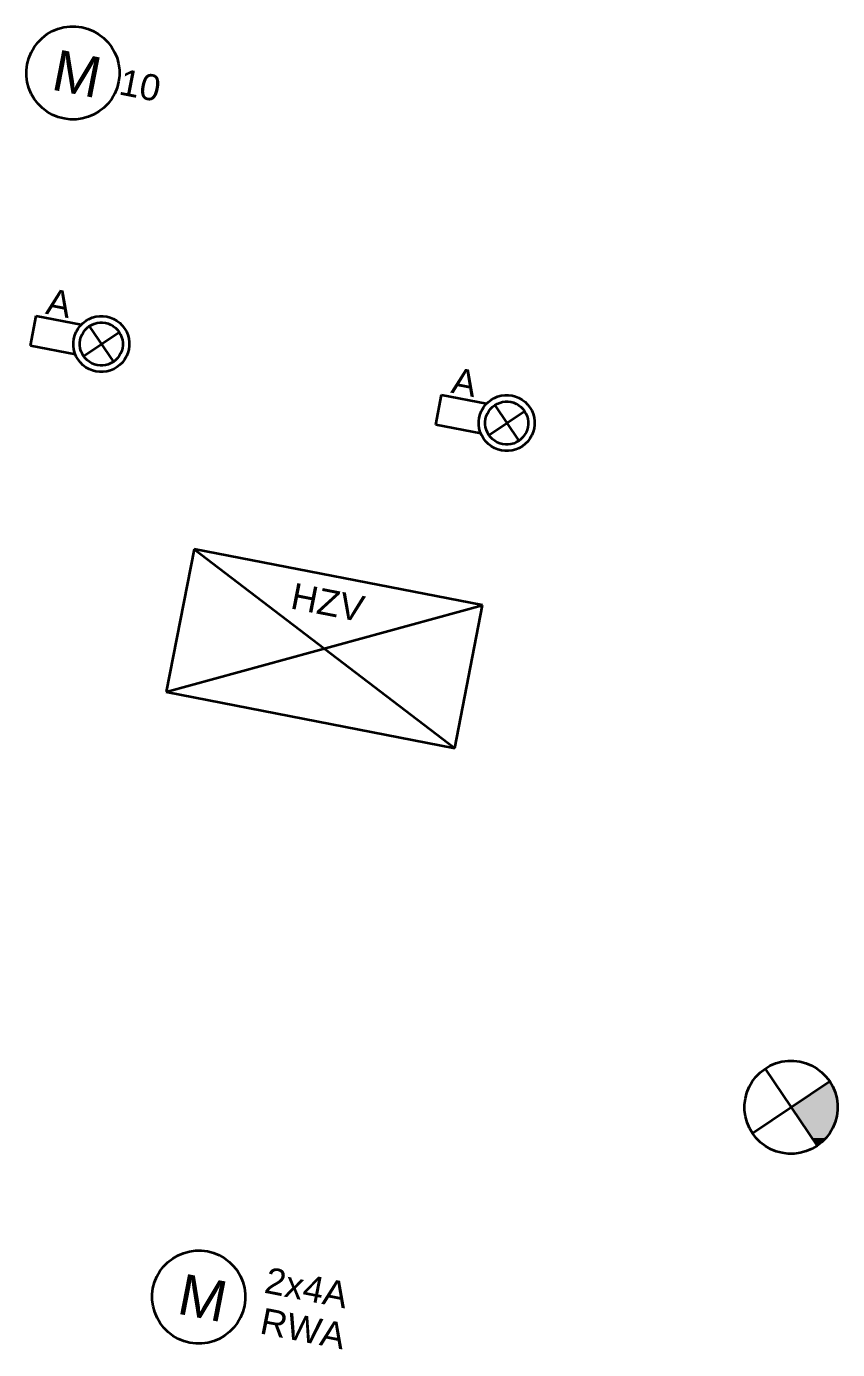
# Model space of a CAD drawing. Extents: x 800 to 1481, y 55 to 490.
# Drawn here: x 1191.73 to 1219.59, y 426.84 to 472.29 of the extents above; entities that cross this region are included whole.
import ezdxf

# ---------------------------------------------------------------- set-up
doc = ezdxf.new("R2010")
doc.units = 0
doc.layers.get('0').update_dxf_attribs({"lineweight": 18})
for name, color, linetype, lineweight, true_color in [('E_Kraft', 1, 'Continuous', 35, 0xff0000), ('E_Licht', 7, 'Continuous', 35, 0x0080ff), ('E_Verteilung_HLKS', 5, 'Continuous', 35, 0x0000ff)]:
    doc.layers.add(name, color=color, linetype=linetype, lineweight=lineweight, true_color=true_color)
doc.styles.get("Standard").update_dxf_attribs({"font": 'arial.ttf'})

# ---------------------------------------------------------------- blocks, each defined once
blk = doc.blocks.new('Motor allgemein-A0Q9B3E3AY', base_point=(1196.046, 427.044))
at = {"color": 0, "linetype": 'ByBlock', "lineweight": -2, "ltscale": 0.35}
for p, q in [((1196.583, 429.84), (1196.749, 429.968)), ((1196.749, 429.968), (1196.929, 430.074)), ((1196.929, 430.074), (1197.123, 430.154)), ((1197.123, 430.154), (1197.324, 430.209)), ((1197.324, 430.209), (1197.532, 430.238)), ((1197.532, 430.238), (1197.741, 430.238)), ((1197.741, 430.238), (1197.949, 430.212)), ((1197.949, 430.212), (1198.151, 430.159)), ((1198.151, 430.159), (1198.345, 430.079)), ((1198.345, 430.079), (1198.526, 429.975)), ((1198.526, 429.975), (1198.693, 429.848)), ((1196.205, 429.343), (1196.309, 429.525)), ((1196.309, 429.525), (1196.436, 429.692)), ((1196.436, 429.692), (1196.583, 429.84)), ((1198.693, 429.848), (1198.842, 429.701)), ((1198.842, 429.701), (1198.97, 429.536)), ((1198.97, 429.536), (1199.075, 429.355)), ((1196.072, 428.947), (1196.126, 429.15)), ((1196.126, 429.15), (1196.205, 429.343)), ((1199.075, 429.355), (1199.156, 429.162)), ((1199.156, 429.162), (1199.211, 428.96)), ((1196.046, 428.74), (1196.072, 428.947)), ((1196.047, 428.531), (1196.046, 428.74)), ((1199.211, 428.96), (1199.239, 428.752)), ((1199.239, 428.752), (1199.24, 428.543)), ((1196.075, 428.323), (1196.047, 428.531)), ((1196.13, 428.121), (1196.075, 428.323)), ((1199.213, 428.335), (1199.16, 428.133)), ((1199.24, 428.543), (1199.213, 428.335)), ((1196.211, 427.928), (1196.13, 428.121)), ((1196.316, 427.747), (1196.211, 427.928)), ((1196.444, 427.582), (1196.316, 427.747)), ((1198.977, 427.758), (1198.85, 427.591)), ((1199.081, 427.939), (1198.977, 427.758)), ((1199.16, 428.133), (1199.081, 427.939)), ((1196.593, 427.434), (1196.444, 427.582)), ((1196.759, 427.308), (1196.593, 427.434)), ((1196.941, 427.204), (1196.759, 427.308)), ((1198.537, 427.315), (1198.356, 427.209)), ((1198.702, 427.443), (1198.537, 427.315)), ((1198.85, 427.591), (1198.702, 427.443)), ((1197.134, 427.124), (1196.941, 427.204)), ((1197.337, 427.071), (1197.134, 427.124)), ((1197.544, 427.044), (1197.337, 427.071)), ((1197.754, 427.045), (1197.544, 427.044)), ((1197.961, 427.073), (1197.754, 427.045)), ((1198.163, 427.128), (1197.961, 427.073)), ((1198.356, 427.209), (1198.163, 427.128))]:
    blk.add_line(p, q, dxfattribs=at)
at = {"color": 0, "linetype": 'ByBlock', "lineweight": -2, "ltscale": 0.35, "insert": (1197.119, 429.457), "char_height": 1.4, "attachment_point": 1, "rotation": 348.9744}
blk.add_mtext('{\\fArial;M}', dxfattribs=at)
blk = doc.blocks.new('Bauteilbeschriftung-A0Q9B3E5AY', base_point=(1199.703, 426.857))
at = {"color": 0, "linetype": 'ByBlock', "lineweight": -2, "ltscale": 0.35, "insert": (1199.875, 428.282), "char_height": 0.9, "attachment_point": 1, "rotation": 348.9744}
blk.add_mtext('{\\fArial;RWA}', dxfattribs=at)
blk = doc.blocks.new('Bauteilbeschriftung-A0Q9B3E7AY', base_point=(1199.857, 428.256))
at = {"color": 0, "linetype": 'ByBlock', "lineweight": -2, "ltscale": 0.35, "insert": (1200.029, 429.68), "char_height": 0.9, "attachment_point": 1, "rotation": 348.9744}
blk.add_mtext('{\\fArial;2x4A}', dxfattribs=at)
blk = doc.blocks.new('Motor allgemein-A0Q9B3HPAY', base_point=(1191.726, 469.094))
at = {"color": 0, "linetype": 'ByBlock', "lineweight": -2, "ltscale": 0.35}
for p, q in [((1192.802, 472.204), (1193.004, 472.259)), ((1193.004, 472.259), (1193.212, 472.287)), ((1193.212, 472.287), (1193.421, 472.288)), ((1193.421, 472.288), (1193.629, 472.262)), ((1193.629, 472.262), (1193.831, 472.208)), ((1192.116, 471.741), (1192.263, 471.89)), ((1192.263, 471.89), (1192.429, 472.018)), ((1192.429, 472.018), (1192.609, 472.123)), ((1192.609, 472.123), (1192.802, 472.204)), ((1193.831, 472.208), (1194.025, 472.129)), ((1194.025, 472.129), (1194.206, 472.025)), ((1194.206, 472.025), (1194.373, 471.898)), ((1194.373, 471.898), (1194.522, 471.751)), ((1191.806, 471.199), (1191.885, 471.393)), ((1191.885, 471.393), (1191.989, 471.575)), ((1191.989, 471.575), (1192.116, 471.741)), ((1194.522, 471.751), (1194.65, 471.585)), ((1194.65, 471.585), (1194.755, 471.404)), ((1194.755, 471.404), (1194.836, 471.211)), ((1191.726, 470.789), (1191.752, 470.997)), ((1191.752, 470.997), (1191.806, 471.199)), ((1194.836, 471.211), (1194.891, 471.009)), ((1194.891, 471.009), (1194.919, 470.802)), ((1191.727, 470.58), (1191.726, 470.789)), ((1191.755, 470.373), (1191.727, 470.58)), ((1194.92, 470.593), (1194.893, 470.385)), ((1194.919, 470.802), (1194.92, 470.593)), ((1191.81, 470.171), (1191.755, 470.373)), ((1191.891, 469.978), (1191.81, 470.171)), ((1191.996, 469.797), (1191.891, 469.978)), ((1194.76, 469.989), (1194.657, 469.807)), ((1194.84, 470.183), (1194.76, 469.989)), ((1194.893, 470.385), (1194.84, 470.183)), ((1192.124, 469.631), (1191.996, 469.797)), ((1192.272, 469.484), (1192.124, 469.631)), ((1194.53, 469.641), (1194.382, 469.492)), ((1194.657, 469.807), (1194.53, 469.641)), ((1192.439, 469.357), (1192.272, 469.484)), ((1192.621, 469.253), (1192.439, 469.357)), ((1192.814, 469.174), (1192.621, 469.253)), ((1193.017, 469.121), (1192.814, 469.174)), ((1193.224, 469.094), (1193.017, 469.121)), ((1193.434, 469.095), (1193.224, 469.094)), ((1193.641, 469.123), (1193.434, 469.095)), ((1193.843, 469.178), (1193.641, 469.123)), ((1194.036, 469.259), (1193.843, 469.178)), ((1194.217, 469.364), (1194.036, 469.259)), ((1194.382, 469.492), (1194.217, 469.364))]:
    blk.add_line(p, q, dxfattribs=at)
at = {"color": 0, "linetype": 'ByBlock', "lineweight": -2, "ltscale": 0.35, "insert": (1192.799, 471.506), "char_height": 1.4, "attachment_point": 1, "rotation": 348.9744}
blk.add_mtext('{\\fArial;M}', dxfattribs=at)
blk = doc.blocks.new('Bauteilbeschriftung-A0Q9B3HRAY', base_point=(1194.859, 469.73))
at = {"color": 0, "linetype": 'ByBlock', "lineweight": -2, "ltscale": 0.35, "insert": (1195.031, 470.844), "char_height": 0.9, "attachment_point": 1, "rotation": 348.9744}
blk.add_mtext('{\\fArial;10}', dxfattribs=at)
blk = doc.blocks.new('Notleuchte-A0Q9B3J9AY', base_point=(1216.394, 433.563))
at = {"color": 0, "lineweight": -2}
for p, q in [((1216.784, 436.21), (1216.932, 436.358)), ((1216.932, 436.358), (1217.097, 436.486)), ((1217.097, 436.486), (1217.278, 436.591)), ((1217.097, 436.486), (1218.885, 433.833)), ((1217.278, 436.591), (1217.471, 436.672)), ((1217.471, 436.672), (1217.673, 436.727)), ((1217.673, 436.727), (1217.88, 436.755)), ((1217.88, 436.755), (1218.089, 436.756)), ((1218.089, 436.756), (1218.297, 436.73)), ((1218.297, 436.73), (1218.499, 436.676)), ((1218.499, 436.676), (1218.693, 436.597)), ((1218.693, 436.597), (1218.874, 436.493)), ((1218.874, 436.493), (1219.041, 436.366)), ((1219.041, 436.366), (1219.189, 436.219)), ((1216.554, 435.861), (1216.658, 436.043)), ((1216.658, 436.043), (1216.784, 436.21)), ((1216.664, 434.266), (1219.318, 436.053)), ((1219.189, 436.219), (1219.318, 436.053)), ((1219.318, 436.053), (1219.423, 435.873)), ((1219.423, 435.873), (1219.504, 435.68)), ((1216.394, 435.258), (1216.421, 435.466)), ((1216.421, 435.466), (1216.474, 435.668)), ((1216.474, 435.668), (1216.554, 435.861)), ((1219.504, 435.68), (1219.559, 435.478)), ((1219.559, 435.478), (1219.587, 435.27)), ((1216.395, 435.049), (1216.394, 435.258)), ((1216.423, 434.841), (1216.395, 435.049)), ((1219.588, 435.061), (1219.561, 434.854)), ((1219.587, 435.27), (1219.588, 435.061)), ((1216.478, 434.639), (1216.423, 434.841)), ((1216.559, 434.447), (1216.478, 434.639)), ((1219.508, 434.651), (1219.428, 434.458)), ((1219.561, 434.854), (1219.508, 434.651)), ((1216.664, 434.266), (1216.559, 434.447)), ((1216.792, 434.1), (1216.664, 434.266)), ((1216.941, 433.953), (1216.792, 434.1)), ((1219.198, 434.11), (1219.05, 433.961)), ((1219.324, 434.276), (1219.198, 434.11)), ((1219.428, 434.458), (1219.324, 434.276)), ((1217.108, 433.826), (1216.941, 433.953)), ((1217.289, 433.722), (1217.108, 433.826)), ((1217.483, 433.643), (1217.289, 433.722)), ((1217.685, 433.59), (1217.483, 433.643)), ((1218.511, 433.647), (1218.309, 433.592)), ((1218.704, 433.728), (1218.511, 433.647)), ((1218.885, 433.833), (1218.704, 433.728)), ((1219.05, 433.961), (1218.885, 433.833)), ((1217.893, 433.563), (1217.685, 433.59)), ((1218.102, 433.564), (1217.893, 433.563)), ((1218.309, 433.592), (1218.102, 433.564))]:
    blk.add_line(p, q, dxfattribs=at)
for points in [[(1219.504, 435.68), (1218.763, 435.68), (1219.318, 436.053)], [(1219.587, 435.27), (1218.156, 435.27), (1219.504, 435.68)], [(1218.156, 435.27), (1219.504, 435.68), (1218.763, 435.68)], [(1219.58, 435.16), (1217.991, 435.16), (1219.587, 435.27)], [(1217.991, 435.16), (1219.587, 435.27), (1218.156, 435.27)], [(1218.197, 434.854), (1219.58, 435.16), (1217.991, 435.16)], [(1219.561, 434.854), (1218.197, 434.854), (1219.58, 435.16)], [(1218.464, 434.458), (1219.561, 434.854), (1218.197, 434.854)], [(1219.428, 434.458), (1218.464, 434.458), (1219.561, 434.854)], [(1218.699, 434.11), (1219.428, 434.458), (1218.464, 434.458)], [(1219.198, 434.11), (1218.699, 434.11), (1219.428, 434.458)], [(1218.885, 433.833), (1219.198, 434.11), (1218.699, 434.11)]]:
    blk.add_solid(points, dxfattribs=at)
blk = doc.blocks.new('LED-Deckenleuchte mit Trafotunnel-A0Q9B3JZAY', base_point=(1205.787, 457.707))
at = {"color": 0, "linetype": 'ByBlock', "lineweight": -2, "ltscale": 0.35}
for p, q in [((1205.787, 458.608), (1205.987, 459.633)), ((1205.987, 459.633), (1207.532, 459.332)), ((1207.686, 459.462), (1207.795, 459.525)), ((1207.795, 459.525), (1207.911, 459.574)), ((1207.911, 459.574), (1208.032, 459.607)), ((1208.032, 459.607), (1208.156, 459.624)), ((1208.156, 459.624), (1208.282, 459.624)), ((1208.282, 459.624), (1208.407, 459.608)), ((1208.407, 459.608), (1208.528, 459.576)), ((1208.528, 459.576), (1208.644, 459.528)), ((1208.644, 459.528), (1208.753, 459.466)), ((1207.312, 458.971), (1207.36, 459.087)), ((1207.36, 459.087), (1207.422, 459.196)), ((1207.422, 459.196), (1207.499, 459.296)), ((1207.499, 459.296), (1207.587, 459.385)), ((1207.559, 458.99), (1207.607, 459.073)), ((1207.587, 459.385), (1207.686, 459.462)), ((1207.607, 459.073), (1207.666, 459.15)), ((1207.61, 458.253), (1208.835, 459.078)), ((1207.666, 459.15), (1207.734, 459.219)), ((1207.734, 459.219), (1207.81, 459.278)), ((1207.81, 459.278), (1207.894, 459.327)), ((1207.81, 459.278), (1208.636, 458.053)), ((1207.894, 459.327), (1207.983, 459.364)), ((1207.983, 459.364), (1208.076, 459.389)), ((1208.076, 459.389), (1208.172, 459.402)), ((1208.172, 459.402), (1208.268, 459.403)), ((1208.268, 459.403), (1208.364, 459.39)), ((1208.364, 459.39), (1208.458, 459.366)), ((1208.458, 459.366), (1208.547, 459.329)), ((1208.547, 459.329), (1208.631, 459.281)), ((1208.631, 459.281), (1208.708, 459.223)), ((1208.708, 459.223), (1208.776, 459.155)), ((1208.753, 459.466), (1208.853, 459.39)), ((1208.776, 459.155), (1208.835, 459.078)), ((1208.835, 459.078), (1208.884, 458.995)), ((1208.853, 459.39), (1208.942, 459.302)), ((1208.942, 459.302), (1209.019, 459.202)), ((1209.019, 459.202), (1209.082, 459.094)), ((1209.082, 459.094), (1209.131, 458.978)), ((1207.332, 458.307), (1205.787, 458.608)), ((1207.265, 458.725), (1207.28, 458.849)), ((1207.265, 458.599), (1207.265, 458.725)), ((1207.282, 458.475), (1207.265, 458.599)), ((1207.28, 458.849), (1207.312, 458.971)), ((1207.486, 458.711), (1207.498, 458.807)), ((1207.486, 458.614), (1207.486, 458.711)), ((1207.499, 458.519), (1207.486, 458.614)), ((1207.498, 458.807), (1207.523, 458.9)), ((1207.523, 458.9), (1207.559, 458.99)), ((1208.884, 458.995), (1208.921, 458.906)), ((1208.921, 458.906), (1208.947, 458.812)), ((1208.947, 458.812), (1208.96, 458.717)), ((1208.96, 458.62), (1208.948, 458.524)), ((1208.96, 458.717), (1208.96, 458.62)), ((1209.131, 458.978), (1209.164, 458.857)), ((1209.164, 458.857), (1209.181, 458.732)), ((1209.181, 458.607), (1209.165, 458.482)), ((1209.181, 458.732), (1209.181, 458.607)), ((1207.315, 458.353), (1207.282, 458.475)), ((1207.363, 458.237), (1207.315, 458.353)), ((1207.427, 458.129), (1207.363, 458.237)), ((1207.525, 458.425), (1207.499, 458.519)), ((1207.562, 458.336), (1207.525, 458.425)), ((1207.61, 458.253), (1207.562, 458.336)), ((1207.67, 458.176), (1207.61, 458.253)), ((1207.738, 458.108), (1207.67, 458.176)), ((1208.78, 458.181), (1208.712, 458.112)), ((1208.839, 458.258), (1208.78, 458.181)), ((1208.887, 458.342), (1208.839, 458.258)), ((1208.923, 458.431), (1208.887, 458.342)), ((1208.948, 458.524), (1208.923, 458.431)), ((1209.086, 458.244), (1209.023, 458.135)), ((1209.133, 458.36), (1209.086, 458.244)), ((1209.165, 458.482), (1209.133, 458.36)), ((1207.503, 458.03), (1207.427, 458.129)), ((1207.593, 457.941), (1207.503, 458.03)), ((1207.693, 457.865), (1207.593, 457.941)), ((1207.802, 457.803), (1207.693, 457.865)), ((1207.815, 458.05), (1207.738, 458.108)), ((1207.918, 457.755), (1207.802, 457.803)), ((1207.899, 458.002), (1207.815, 458.05)), ((1207.988, 457.965), (1207.899, 458.002)), ((1208.039, 457.723), (1207.918, 457.755)), ((1208.082, 457.941), (1207.988, 457.965)), ((1208.164, 457.707), (1208.039, 457.723)), ((1208.178, 457.928), (1208.082, 457.941)), ((1208.289, 457.708), (1208.164, 457.707)), ((1208.274, 457.929), (1208.178, 457.928)), ((1208.37, 457.942), (1208.274, 457.929)), ((1208.414, 457.725), (1208.289, 457.708)), ((1208.463, 457.967), (1208.37, 457.942)), ((1208.535, 457.758), (1208.414, 457.725)), ((1208.552, 458.004), (1208.463, 457.967)), ((1208.651, 457.806), (1208.535, 457.758)), ((1208.636, 458.053), (1208.552, 458.004)), ((1208.712, 458.112), (1208.636, 458.053)), ((1208.76, 457.869), (1208.651, 457.806)), ((1208.859, 457.946), (1208.76, 457.869)), ((1208.947, 458.035), (1208.859, 457.946)), ((1209.023, 458.135), (1208.947, 458.035))]:
    blk.add_line(p, q, dxfattribs=at)
blk = doc.blocks.new('Bauteilbeschriftung-A0Q9B3K1AY', base_point=(1206.277, 459.552))
at = {"color": 0, "linetype": 'ByBlock', "lineweight": -2, "ltscale": 0.35, "insert": (1206.449, 460.596), "char_height": 0.9, "attachment_point": 1, "rotation": 348.9744}
blk.add_mtext('{\\fArial;A}', dxfattribs=at)
blk = doc.blocks.new('LED-Deckenleuchte mit Trafotunnel-A0Q9B3KJAY', base_point=(1191.862, 460.42))
at = {"color": 0, "linetype": 'ByBlock', "lineweight": -2, "ltscale": 0.35}
for p, q in [((1191.862, 461.321), (1192.061, 462.347)), ((1192.061, 462.347), (1193.606, 462.046)), ((1193.761, 462.175), (1193.869, 462.238)), ((1193.869, 462.238), (1193.985, 462.287)), ((1193.985, 462.287), (1194.106, 462.32)), ((1194.106, 462.32), (1194.231, 462.337)), ((1194.231, 462.337), (1194.356, 462.337)), ((1194.356, 462.337), (1194.481, 462.321)), ((1194.481, 462.321), (1194.602, 462.289)), ((1194.602, 462.289), (1194.719, 462.242)), ((1194.719, 462.242), (1194.828, 462.179)), ((1193.387, 461.684), (1193.434, 461.8)), ((1193.434, 461.8), (1193.497, 461.909)), ((1193.497, 461.909), (1193.573, 462.009)), ((1193.573, 462.009), (1193.661, 462.098)), ((1193.634, 461.703), (1193.682, 461.787)), ((1193.661, 462.098), (1193.761, 462.175)), ((1193.682, 461.787), (1193.74, 461.864)), ((1193.685, 460.966), (1194.91, 461.792)), ((1193.74, 461.864), (1193.808, 461.932)), ((1193.808, 461.932), (1193.885, 461.991)), ((1193.885, 461.991), (1193.968, 462.04)), ((1193.885, 461.991), (1194.71, 460.766)), ((1193.968, 462.04), (1194.057, 462.077)), ((1194.057, 462.077), (1194.15, 462.103)), ((1194.15, 462.103), (1194.246, 462.116)), ((1194.246, 462.116), (1194.343, 462.116)), ((1194.343, 462.116), (1194.439, 462.104)), ((1194.439, 462.104), (1194.532, 462.079)), ((1194.532, 462.079), (1194.621, 462.043)), ((1194.621, 462.043), (1194.705, 461.995)), ((1194.705, 461.995), (1194.782, 461.936)), ((1194.782, 461.936), (1194.851, 461.868)), ((1194.828, 462.179), (1194.928, 462.103)), ((1194.851, 461.868), (1194.91, 461.792)), ((1194.91, 461.792), (1194.958, 461.708)), ((1194.928, 462.103), (1195.017, 462.015)), ((1195.017, 462.015), (1195.094, 461.916)), ((1195.094, 461.916), (1195.157, 461.807)), ((1195.157, 461.807), (1195.205, 461.691)), ((1193.406, 461.02), (1191.862, 461.321)), ((1193.339, 461.438), (1193.355, 461.563)), ((1193.339, 461.312), (1193.339, 461.438)), ((1193.355, 461.563), (1193.387, 461.684)), ((1193.56, 461.424), (1193.572, 461.52)), ((1193.561, 461.328), (1193.56, 461.424)), ((1193.574, 461.232), (1193.561, 461.328)), ((1193.572, 461.52), (1193.597, 461.614)), ((1193.597, 461.614), (1193.634, 461.703)), ((1194.958, 461.708), (1194.996, 461.619)), ((1194.996, 461.619), (1195.021, 461.526)), ((1195.021, 461.526), (1195.034, 461.43)), ((1195.034, 461.333), (1195.022, 461.238)), ((1195.034, 461.43), (1195.034, 461.333)), ((1195.205, 461.691), (1195.238, 461.57)), ((1195.238, 461.57), (1195.255, 461.445)), ((1195.256, 461.32), (1195.24, 461.195)), ((1195.255, 461.445), (1195.256, 461.32)), ((1193.356, 461.188), (1193.339, 461.312)), ((1193.389, 461.067), (1193.356, 461.188)), ((1193.438, 460.951), (1193.389, 461.067)), ((1193.501, 460.842), (1193.438, 460.951)), ((1193.599, 461.139), (1193.574, 461.232)), ((1193.636, 461.05), (1193.599, 461.139)), ((1193.685, 460.966), (1193.636, 461.05)), ((1193.744, 460.89), (1193.685, 460.966)), ((1193.813, 460.822), (1193.744, 460.89)), ((1194.854, 460.894), (1194.786, 460.826)), ((1194.913, 460.971), (1194.854, 460.894)), ((1194.961, 461.055), (1194.913, 460.971)), ((1194.998, 461.144), (1194.961, 461.055)), ((1195.022, 461.238), (1194.998, 461.144)), ((1195.16, 460.958), (1195.098, 460.849)), ((1195.208, 461.074), (1195.16, 460.958)), ((1195.24, 461.195), (1195.208, 461.074)), ((1193.578, 460.743), (1193.501, 460.842)), ((1193.667, 460.654), (1193.578, 460.743)), ((1193.767, 460.578), (1193.667, 460.654)), ((1193.876, 460.516), (1193.767, 460.578)), ((1193.889, 460.763), (1193.813, 460.822)), ((1193.992, 460.468), (1193.876, 460.516)), ((1193.973, 460.715), (1193.889, 460.763)), ((1194.063, 460.679), (1193.973, 460.715)), ((1194.114, 460.436), (1193.992, 460.468)), ((1194.156, 460.654), (1194.063, 460.679)), ((1194.238, 460.42), (1194.114, 460.436)), ((1194.252, 460.642), (1194.156, 460.654)), ((1194.364, 460.421), (1194.238, 460.42)), ((1194.349, 460.642), (1194.252, 460.642)), ((1194.444, 460.655), (1194.349, 460.642)), ((1194.488, 460.438), (1194.364, 460.421)), ((1194.537, 460.68), (1194.444, 460.655)), ((1194.61, 460.471), (1194.488, 460.438)), ((1194.627, 460.718), (1194.537, 460.68)), ((1194.725, 460.519), (1194.61, 460.471)), ((1194.71, 460.766), (1194.627, 460.718)), ((1194.786, 460.826), (1194.71, 460.766)), ((1194.834, 460.583), (1194.725, 460.519)), ((1194.933, 460.659), (1194.834, 460.583)), ((1195.022, 460.749), (1194.933, 460.659)), ((1195.098, 460.849), (1195.022, 460.749))]:
    blk.add_line(p, q, dxfattribs=at)
blk = doc.blocks.new('Bauteilbeschriftung-A0Q9B3KLAY', base_point=(1192.351, 462.265))
at = {"color": 0, "linetype": 'ByBlock', "lineweight": -2, "ltscale": 0.35, "insert": (1192.523, 463.309), "char_height": 0.9, "attachment_point": 1, "rotation": 348.9744}
blk.add_mtext('{\\fArial;A}', dxfattribs=at)
blk = doc.blocks.new('UV-A0Q9B3M7AY', base_point=(1196.525, 447.497))
at = {"color": 0, "linetype": 'ByBlock', "lineweight": -2, "ltscale": 0.35}
for p, q in [((1197.482, 454.336), (1196.525, 449.428)), ((1207.395, 452.404), (1197.482, 454.336)), ((1197.482, 454.336), (1206.439, 447.497)), ((1196.525, 449.428), (1207.395, 452.404)), ((1206.439, 447.497), (1207.395, 452.404)), ((1196.525, 449.428), (1206.439, 447.497))]:
    blk.add_line(p, q, dxfattribs=at)
blk = doc.blocks.new('Bauteilbeschriftung-A0Q9B3M9AY', base_point=(1200.756, 451.843))
at = {"color": 0, "linetype": 'ByBlock', "lineweight": -2, "ltscale": 0.35, "insert": (1200.928, 453.186), "char_height": 0.9, "attachment_point": 1, "rotation": 348.9744}
blk.add_mtext('{\\fArial;HZV}', dxfattribs=at)

msp = doc.modelspace()

# ---------------------------------------------------------------- block references
at = {"layer": 'E_Kraft', "ltscale": 0.35}
for name, p in [('Motor allgemein-A0Q9B3E3AY', (1196.046, 427.044)), ('Bauteilbeschriftung-A0Q9B3E7AY', (1199.857, 428.256)), ('Bauteilbeschriftung-A0Q9B3E5AY', (1199.703, 426.857))]:
    msp.add_blockref(name, p, dxfattribs=at)
at = {"layer": 'E_Licht', "ltscale": 0.35}
for name, p in [('Motor allgemein-A0Q9B3HPAY', (1191.726, 469.094)), ('Bauteilbeschriftung-A0Q9B3HRAY', (1194.859, 469.73)), ('Bauteilbeschriftung-A0Q9B3KLAY', (1192.351, 462.265)), ('LED-Deckenleuchte mit Trafotunnel-A0Q9B3KJAY', (1191.862, 460.42)), ('Bauteilbeschriftung-A0Q9B3K1AY', (1206.277, 459.552)), ('LED-Deckenleuchte mit Trafotunnel-A0Q9B3JZAY', (1205.787, 457.707))]:
    msp.add_blockref(name, p, dxfattribs=at)
at = {"layer": 'E_Licht', "linetype": 'Continuous', "ltscale": 0.35}
msp.add_blockref('Notleuchte-A0Q9B3J9AY', (1216.394, 433.563), dxfattribs=at)
at = {"layer": 'E_Verteilung_HLKS', "ltscale": 0.35}
for name, p in [('UV-A0Q9B3M7AY', (1196.525, 447.497)), ('Bauteilbeschriftung-A0Q9B3M9AY', (1200.756, 451.843))]:
    msp.add_blockref(name, p, dxfattribs=at)

doc.saveas('drawing.dxf')
